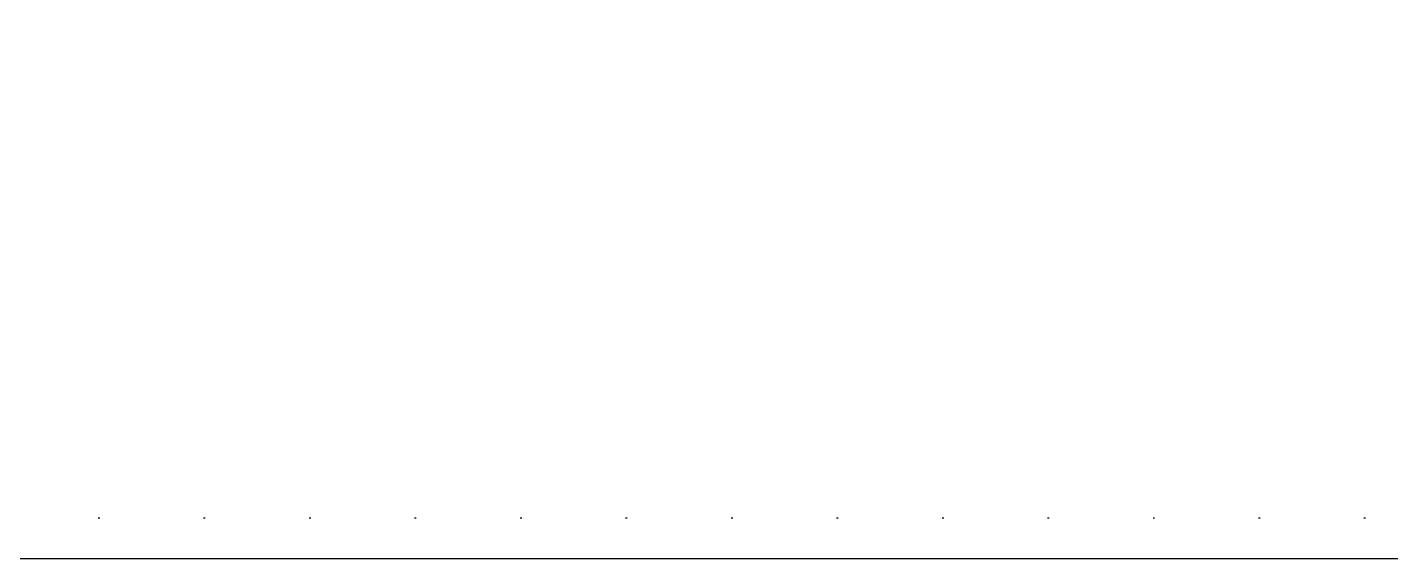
# Model space of a CAD drawing. Header units: inches. Extents: x 21 to 32698, y 13 to 3712.
# Drawn here: x 11601 to 11684.4, y 1004.6 to 1037.1 of the extents above; entities that cross this region are included whole.
import ezdxf

# ---------------------------------------------------------------- set-up
doc = ezdxf.new("R2010")
doc.units = ezdxf.units.IN
doc.header["$MEASUREMENT"] = 0
doc.set_wipeout_variables(frame=1)
doc.linetypes.add('DOT', pattern=[6.35, 0, -6.35])
for name, color, linetype, lineweight in [('Z_MİM_-KM-BEAM-RAY', 8, 'DOT', 25), ('Z_MİM_-KM-GLAZ', 8, 'Continuous', 25), ('Z_MİM_-KM-WALL-PLASTER', 8, 'Continuous', 25)]:
    doc.layers.add(name, color=color, linetype=linetype, lineweight=lineweight)

# ---------------------------------------------------------------- blocks, each defined once
blk = doc.blocks.new('-KM_Kiriş İzi-1K')
at = {"layer": 'Z_MİM_-KM-BEAM-RAY'}
blk.add_line((2035, 25), (2654.998, 25), dxfattribs=at)
blk = doc.blocks.new('-KM-AL1 150_900')
blk.add_wipeout([(151.488, -34.02), (151.726, -15.48), (149.45, -15.45), (149.45, 7.15), (9.45, 7.15), (9.45, -15.45), (7.398, -15.45), (7.567, -34.061)])

msp = doc.modelspace()

# ---------------------------------------------------------------- block references
at = {"layer": 'Z_MİM_-KM-BEAM-RAY'}
msp.add_blockref('-KM_Kiriş İzi-1K', (9331.714, 982.083), dxfattribs=at)

# ---------------------------------------------------------------- next in the draw order: block references
at = {"layer": 'Z_MİM_-KM-GLAZ'}
msp.add_blockref('-KM-AL1 150_900', (11597.265, 997.533), dxfattribs=at)

# ---------------------------------------------------------------- next in the draw order: linework, layer by layer
at = {"layer": 'Z_MİM_-KM-WALL-PLASTER'}
msp.add_lwpolyline([(11494.214, 1644.583), (11744.215, 1644.583), (11744.215, 1004.583), (11369.214, 1004.583), (11369.214, 1354.583), (11364.214, 1354.583), (11364.214, 1634.583), (11494.214, 1634.583)], close=True, dxfattribs=at)

doc.saveas('drawing.dxf')
